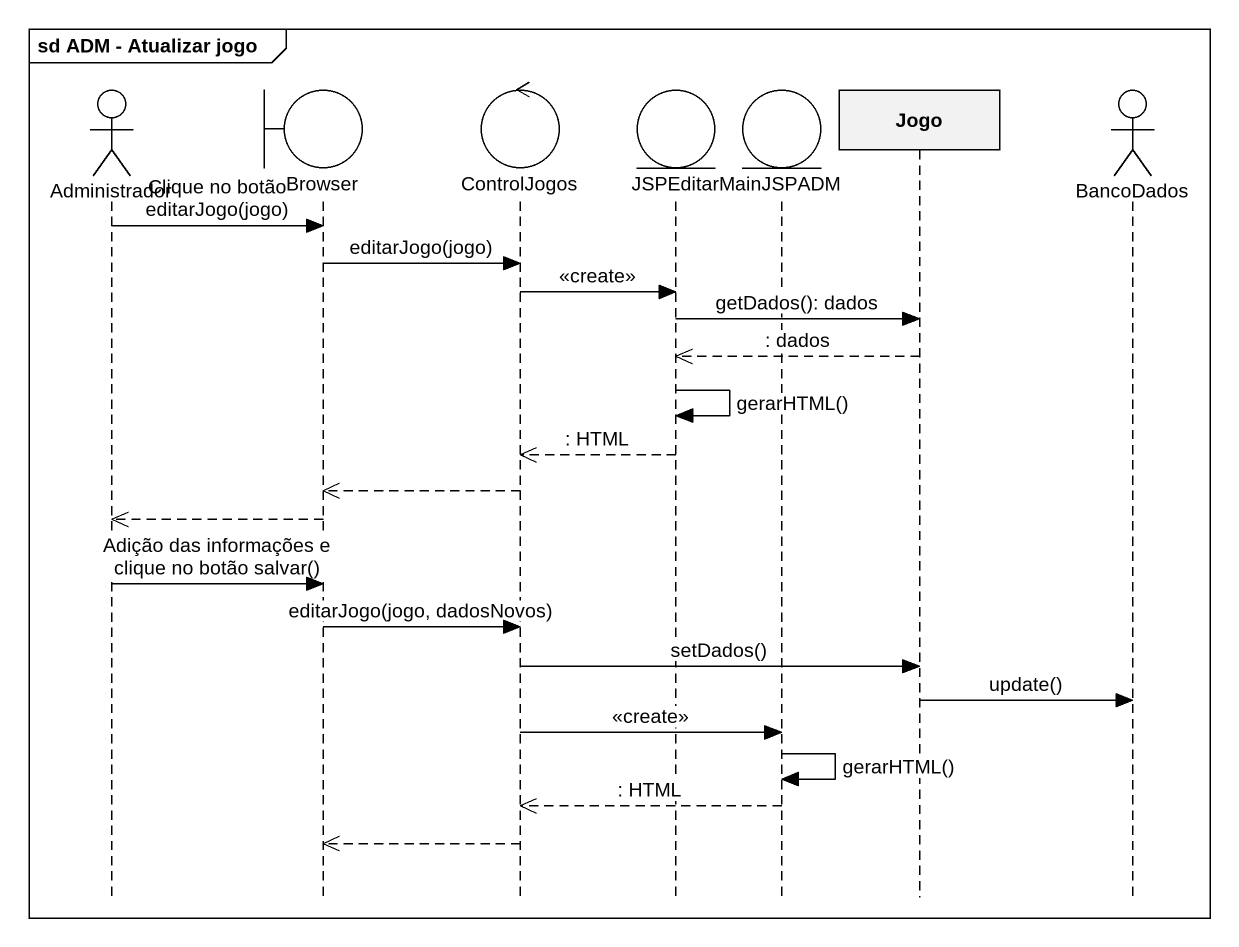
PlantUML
@startuml
mainframe sd ADM - Atualizar jogo
hide footbox
actor Administrador
boundary Browser
control ControlJogos
entity JSPEditar
entity MainJSPADM
participant Jogo
actor BancoDados

Administrador -> Browser : Clique no botão editarJogo(jogo)
Browser -> ControlJogos : editarJogo(jogo)
ControlJogos -> JSPEditar : <<create>>
JSPEditar -> Jogo : getDados(): dados
Jogo -->> JSPEditar : : dados
JSPEditar -> JSPEditar : gerarHTML()
JSPEditar -->> ControlJogos : : HTML
ControlJogos -->> Browser
Browser -->> Administrador
Administrador -> Browser : Adição das informações e clique no botão salvar()
Browser -> ControlJogos : editarJogo(jogo, dadosNovos)
ControlJogos -> Jogo : setDados()
Jogo -> BancoDados : update()
ControlJogos -> MainJSPADM : <<create>>
MainJSPADM -> MainJSPADM : gerarHTML()
MainJSPADM -->> ControlJogos : : HTML
ControlJogos -->> Browser
@enduml
